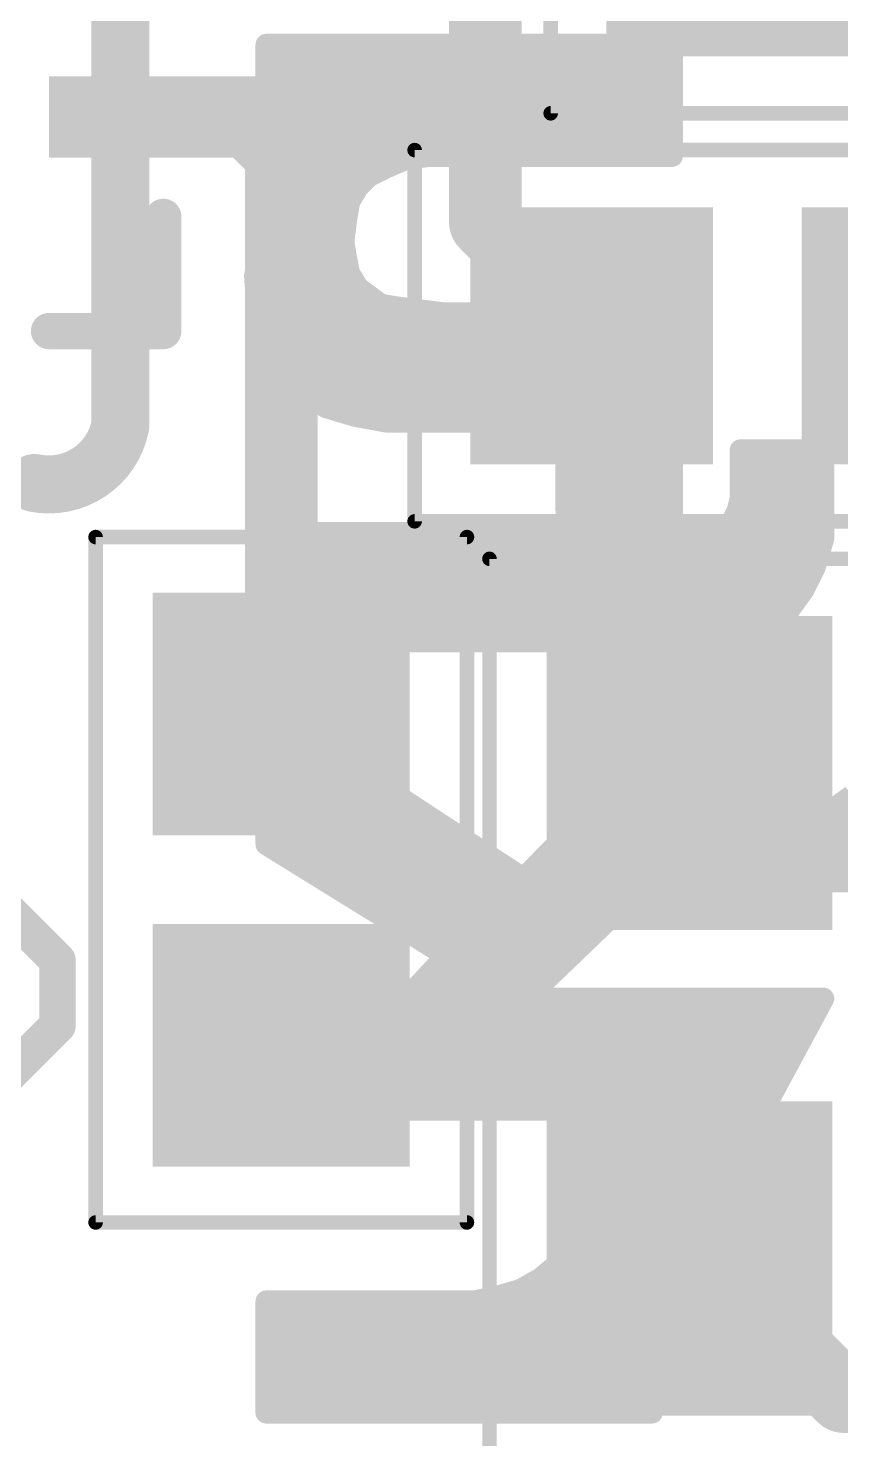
# Model space of a CAD drawing. Extents: x -0.3 to 20.6, y -0.3 to 38.4.
# Drawn here: x 11.417 to 14.262, y 10.901 to 15.84 of the extents above; entities that cross this region are included whole.
import ezdxf

# ---------------------------------------------------------------- set-up
doc = ezdxf.new("R2010")
doc.units = 0
for name, color, linetype in [('1', 12, 'CONTINUOUS'), ('21', 41, 'CONTINUOUS'), ('22', 40, 'CONTINUOUS'), ('39', 12, 'CONTINUOUS')]:
    doc.layers.add(name, color=color, linetype=linetype)

# ---------------------------------------------------------------- blocks, each defined once
blk = doc.blocks.new('RECT')
blk.add_solid([(-0.5, -0.5), (0.5, -0.5), (-0.5, 0.5), (0.5, 0.5)])

msp = doc.modelspace()

# ---------------------------------------------------------------- linework, layer by layer
at = {"layer": '1', "const_width": 0.254}
for points in [[(13.0175, 15.1606), (13.0175, 16.0263)], [(11.89, 15.53), (12.1719, 15.53)], [(12.1719, 15.53), (12.3031, 15.3988)], [(12.3031, 15.3988), (12.3031, 13.4388)], [(13.39, 14.7881), (13.0175, 15.1606)], [(13.39, 14.7637), (13.39, 14.7881)], [(13.39, 14.7637), (13.39, 14.1531)], [(13.39, 14.1531), (13.4938, 14.0494)], [(13.4938, 14.0494), (13.5731, 14.0494)], [(13.5731, 14.0494), (13.7319, 13.8906)], [(13.7319, 13.8906), (13.7319, 13.2325)], [(12.3031, 12.2788), (12.2788, 12.2788)], [(13.7319, 11.5325), (13.7881, 11.5325)], [(13.7881, 11.5325), (13.8113, 11.5094)], [(13.8113, 11.5094), (13.4938, 11.1919)], [(13.8113, 11.5094), (14.2716, 11.049)], [(14.2716, 11.049), (14.732, 11.049)]]:
    msp.add_lwpolyline(points, dxfattribs=at)
at = {"layer": '1', "const_width": 0.127}
for points in [[(11.89, 15.5935, 1), (11.89, 15.4665)], [(12.2168, 15.5749, 1), (12.127, 15.4851)], [(12.1719, 15.4665, 1), (12.1719, 15.5935)], [(12.3666, 15.3988, 1), (12.2396, 15.3988)], [(12.2582, 15.3538, 1), (12.348, 15.4437)], [(13.0624, 15.2055, 1), (12.9726, 15.1157)], [(12.954, 15.1606, 1), (13.081, 15.1606)], [(13.4535, 14.7881, 1), (13.3265, 14.7881)], [(13.4535, 14.7637, 1), (13.3265, 14.7637)], [(13.3451, 14.7432, 1), (13.4349, 14.833)], [(13.3265, 14.7637, 1), (13.4535, 14.7637)], [(13.4349, 14.198, 1), (13.3451, 14.1082)], [(13.3265, 14.1531, 1), (13.4535, 14.1531)], [(13.4938, 14.1129, 1), (13.4938, 13.9859)], [(13.618, 14.0943, 1), (13.5282, 14.0045)], [(13.5731, 13.9859, 1), (13.5731, 14.1129)], [(13.4488, 14.0045, 1), (13.5387, 14.0943)], [(13.7954, 13.8906, 1), (13.6684, 13.8906)], [(13.687, 13.8457, 1), (13.7768, 13.9355)], [(12.2396, 13.4388, 1), (12.3666, 13.4388)], [(13.6684, 13.2325, 1), (13.7954, 13.2325)], [(12.2788, 12.3422, 1), (12.2788, 12.2153)], [(12.3031, 12.2153, 1), (12.3031, 12.3422)], [(13.7319, 11.596, 1), (13.7319, 11.469)], [(13.833, 11.5774, 1), (13.7432, 11.4876)], [(13.7881, 11.469, 1), (13.7881, 11.596)], [(13.8562, 11.5543, 1), (13.7663, 11.4645)], [(13.8562, 11.4645, 1), (13.7663, 11.5543)], [(13.7663, 11.4645, 1), (13.8562, 11.5543)], [(13.4488, 11.2368, 1), (13.5387, 11.147)], [(14.2716, 11.1125, 1), (14.2716, 10.9855)], [(14.2267, 11.0041, 1), (14.3165, 11.0939)]]:
    msp.add_lwpolyline(points, format="xyb", dxfattribs=at)
at = {"layer": '21', "const_width": 0.0635}
for points in [[(11.9218, 15.18, 1), (11.8582, 15.18)], [(11.49, 14.8118, 1), (11.49, 14.7483)], [(11.89, 14.7483, 1), (11.89, 14.8118)], [(11.8582, 14.78, 1), (11.9218, 14.78)]]:
    msp.add_lwpolyline(points, format="xyb", dxfattribs=at)
at = {"layer": '21', "const_width": 0.127}
for points in [[(11.89, 15.18), (11.89, 14.78)], [(11.89, 14.78), (11.49, 14.78)]]:
    msp.add_lwpolyline(points, dxfattribs=at)
at = {"layer": '22'}
for points, const_width in [([(11.7394, 14.4479), (11.7394, 16.0479)], 0.2032), ([(12.2509, 15.7828), (12.2509, 15.4128)], 0.0762), ([(12.4309, 15.7828), (12.2509, 15.7828)], 0.0762), ([(12.2509, 15.7734), (13.6709, 15.7734)], 0.0762), ([(13.6709, 15.7828), (12.4309, 15.7828)], 0.0762), ([(13.6709, 15.3928), (13.6709, 15.7828)], 0.0762), ([(12.2509, 15.6972), (13.6709, 15.6972)], 0.0762), ([(12.2509, 15.621), (13.6709, 15.621)], 0.0762), ([(12.2509, 15.5448), (13.6709, 15.5448)], 0.0762), ([(12.2509, 15.4686), (13.6709, 15.4686)], 0.0762), ([(12.2509, 15.4128), (12.4509, 15.4128)], 0.0762), ([(12.4509, 15.4028), (12.3909, 15.3628)], 0.0762), ([(12.4353, 15.3924), (12.8176, 15.3924)], 0.0762), ([(12.4509, 15.4128), (12.4509, 15.4028)], 0.0762), ([(12.6709, 15.3528), (12.7409, 15.3828)], 0.0762), ([(12.7409, 15.3828), (12.8209, 15.3928)], 0.0762), ([(12.8209, 15.3928), (13.6709, 15.3928)], 0.0762), ([(12.3409, 15.3228), (12.3009, 15.2728)], 0.0762), ([(12.3909, 15.3628), (12.3409, 15.3228)], 0.0762), ([(12.5709, 15.2828), (12.6109, 15.3228)], 0.0762), ([(12.6109, 15.3228), (12.6709, 15.3528)], 0.0762), ([(12.3357, 15.3162), (12.6043, 15.3162)], 0.0762), ([(12.5409, 15.2328), (12.5709, 15.2828)], 0.0762), ([(12.3009, 15.2728), (12.2709, 15.2128)], 0.0762), ([(12.2845, 15.24), (12.5453, 15.24)], 0.0762), ([(12.5309, 15.1728), (12.5409, 15.2328)], 0.0762), ([(12.2709, 15.2128), (12.2509, 15.1628)], 0.0762), ([(12.2509, 15.1628), (12.2309, 15.1028)], 0.0762), ([(12.2513, 15.1638), (12.5298, 15.1638)], 0.0762), ([(12.5209, 15.0928), (12.5309, 15.1728)], 0.0762), ([(12.2309, 15.1028), (12.2209, 15.0328)], 0.0762), ([(12.2288, 15.0876), (12.5218, 15.0876)], 0.0762), ([(12.5309, 15.0328), (12.5209, 15.0928)], 0.0762), ([(12.2209, 15.0328), (12.2109, 14.9728)], 0.0762), ([(12.5409, 14.9828), (12.5309, 15.0328)], 0.0762), ([(12.2174, 15.0114), (12.5352, 15.0114)], 0.0762), ([(12.5709, 14.9328), (12.5409, 14.9828)], 0.0762), ([(12.2109, 14.9728), (12.2209, 14.8328)], 0.0762), ([(12.2136, 14.9352), (12.5695, 14.9352)], 0.0762), ([(12.6109, 14.9028), (12.5709, 14.9328)], 0.0762), ([(12.6509, 14.8728), (12.6109, 14.9028)], 0.0762), ([(12.2191, 14.859), (12.7414, 14.859)], 0.0762), ([(12.2209, 14.8328), (12.2609, 14.7228)], 0.0762), ([(12.7109, 14.8628), (12.6509, 14.8728)], 0.0762), ([(12.7909, 14.8528), (12.7109, 14.8628)], 0.0762), ([(12.8709, 14.8428), (12.7909, 14.8528)], 0.0762), ([(13.6709, 14.8428), (12.8709, 14.8428)], 0.0762), ([(13.6709, 14.4628), (13.6709, 14.8428)], 0.0762), ([(12.2391, 14.7828), (13.6709, 14.7828)], 0.0762), ([(12.2609, 14.7228), (12.3109, 14.6328)], 0.0762), ([(12.2699, 14.7066), (13.6709, 14.7066)], 0.0762), ([(12.3109, 14.6328), (12.3709, 14.5628)], 0.0762), ([(12.313, 14.6304), (13.6709, 14.6304)], 0.0762), ([(12.3709, 14.5628), (12.4609, 14.5128)], 0.0762), ([(12.3864, 14.5542), (13.6709, 14.5542)], 0.0762), ([(12.4609, 14.5128), (12.5609, 14.4828)], 0.0762), ([(12.5609, 14.4828), (12.6709, 14.4628)], 0.0762), ([(12.5874, 14.478), (13.6709, 14.478)], 0.0762), ([(12.6709, 14.4628), (13.6709, 14.4628)], 0.0762), ([(13.6709, 14.3428), (13.4109, 14.3428)], 0.0762), ([(13.4109, 14.3428), (13.4109, 14.0728)], 0.0762), ([(13.6709, 14.0728), (13.6709, 14.3428)], 0.0762), ([(14.1909, 14.3628), (13.9109, 14.3628)], 0.0762), ([(13.9109, 14.3628), (13.9109, 14.1928)], 0.0762), ([(14.2009, 14.3428), (14.1909, 14.3628)], 0.0762), ([(14.2009, 14.0528), (14.2009, 14.3428)], 0.0762), ([(13.4109, 14.3256), (13.6709, 14.3256)], 0.0762), ([(13.9109, 14.3256), (14.2009, 14.3256)], 0.0762), ([(13.4109, 14.2494), (13.6709, 14.2494)], 0.0762), ([(13.9109, 14.2494), (14.2009, 14.2494)], 0.0762), ([(13.9109, 14.1928), (13.9009, 14.1528)], 0.0762), ([(13.4109, 14.1732), (13.6709, 14.1732)], 0.0762), ([(13.9009, 14.1528), (13.8909, 14.1328)], 0.0762), ([(13.906, 14.1732), (14.2009, 14.1732)], 0.0762), ([(13.4109, 14.097), (13.6709, 14.097)], 0.0762), ([(13.8509, 14.0928), (13.8309, 14.0828)], 0.0762), ([(13.8809, 14.1128), (13.8509, 14.0928)], 0.0762), ([(13.8572, 14.097), (14.2009, 14.097)], 0.0762), ([(13.8909, 14.1328), (13.8809, 14.1128)], 0.0762), ([(13.4109, 14.0728), (12.2509, 14.0728)], 0.0762), ([(12.2509, 14.0728), (12.2509, 13.6928)], 0.0762), ([(13.7509, 14.0728), (13.6709, 14.0728)], 0.0762), ([(13.7909, 14.0828), (13.7509, 14.0728)], 0.0762), ([(13.8309, 14.0828), (13.7909, 14.0828)], 0.0762), ([(14.1709, 13.9528), (14.2009, 14.0528)], 0.0762), ([(12.2509, 14.0208), (14.1913, 14.0208)], 0.0762), ([(12.2509, 13.9446), (14.1668, 13.9446)], 0.0762), ([(14.1309, 13.8728), (14.1709, 13.9528)], 0.0762), ([(12.2509, 13.8684), (14.1278, 13.8684)], 0.0762), ([(14.0809, 13.8028), (14.1309, 13.8728)], 0.0762), ([(12.2509, 13.7922), (14.0682, 13.7922)], 0.0762), ([(14.0209, 13.7528), (14.0809, 13.8028)], 0.0762), ([(13.9509, 13.7228), (14.0209, 13.7528)], 0.0762), ([(12.2509, 13.716), (13.9328, 13.716)], 0.0762), ([(12.2509, 13.6928), (13.2609, 13.6928)], 0.0762), ([(13.2609, 13.6928), (13.4109, 13.6928)], 0.0762), ([(13.4109, 13.6928), (13.4109, 13.3028)], 0.0762), ([(13.6709, 13.5728), (13.6709, 13.6928)], 0.0762), ([(13.6709, 13.6928), (13.8709, 13.6928)], 0.0762), ([(13.8709, 13.6928), (13.9509, 13.7228)], 0.0762), ([(13.4109, 13.6398), (13.6709, 13.6398)], 0.0762), ([(13.4109, 13.5636), (13.6587, 13.5636)], 0.0762), ([(13.6309, 13.5428), (13.6709, 13.5728)], 0.0762), ([(13.5709, 13.4728), (13.6009, 13.5028)], 0.0762), ([(13.6009, 13.5028), (13.6309, 13.5428)], 0.0762), ([(13.1509, 12.8628), (12.2509, 13.4528)], 0.0762), ([(12.2509, 13.4528), (12.2509, 12.9828)], 0.0762), ([(13.4109, 13.4874), (13.5855, 13.4874)], 0.0762), ([(13.5409, 13.4428), (13.5709, 13.4728)], 0.0762), ([(12.2509, 13.4112), (12.3144, 13.4112)], 0.0762), ([(13.4109, 13.4112), (13.5093, 13.4112)], 0.0762), ([(13.4709, 13.3728), (13.5009, 13.4028)], 0.0762), ([(13.5009, 13.4028), (13.5409, 13.4428)], 0.0762), ([(13.6709, 13.3928), (13.1509, 12.8628)], 0.0762), ([(13.4409, 13.3428), (13.4709, 13.3728)], 0.0762), ([(13.6709, 12.9328), (13.6709, 13.3928)], 0.0762), ([(12.2509, 13.335), (12.4307, 13.335)], 0.0762), ([(13.4109, 13.3028), (13.4409, 13.3428)], 0.0762), ([(13.4109, 13.335), (13.4351, 13.335)], 0.0762), ([(13.6142, 13.335), (13.6709, 13.335)], 0.0762), ([(12.2509, 13.2588), (12.5469, 13.2588)], 0.0762), ([(13.5395, 13.2588), (13.6709, 13.2588)], 0.0762), ([(12.2509, 13.1826), (12.6631, 13.1826)], 0.0762), ([(13.4647, 13.1826), (13.6709, 13.1826)], 0.0762), ([(14.2309, 13.1028), (14.3009, 13.1528)], 0.0762), ([(12.2509, 13.1064), (12.7794, 13.1064)], 0.0762), ([(13.3899, 13.1064), (13.6709, 13.1064)], 0.0762), ([(14.1709, 13.0428), (14.2309, 13.1028)], 0.0762), ([(14.236, 13.1064), (15.6764, 13.1064)], 0.0762), ([(12.2509, 13.0302), (12.8956, 13.0302)], 0.0762), ([(13.3152, 13.0302), (13.6709, 13.0302)], 0.0762), ([(14.1109, 12.9928), (14.1709, 13.0428)], 0.0762), ([(14.1558, 13.0302), (15.6415, 13.0302)], 0.0762), ([(12.2509, 12.9828), (12.8809, 12.5928)], 0.0762), ([(12.2975, 12.954), (13.0118, 12.954)], 0.0762), ([(13.2404, 12.954), (13.6709, 12.954)], 0.0762), ([(14.0609, 12.9428), (14.1109, 12.9928)], 0.0762), ([(14.0721, 12.954), (15.5917, 12.954)], 0.0762), ([(13.1609, 12.4428), (13.6709, 12.9328)], 0.0762), ([(13.9909, 12.8828), (14.0209, 12.9128)], 0.0762), ([(14.0209, 12.9128), (14.0609, 12.9428)], 0.0762), ([(12.4206, 12.8778), (13.1281, 12.8778)], 0.0762), ([(13.1656, 12.8778), (13.6137, 12.8778)], 0.0762), ([(13.9609, 12.8628), (13.9909, 12.8828)], 0.0762), ([(13.9609, 12.8528), (13.9609, 12.8628)], 0.0762), ([(13.9834, 12.8778), (15.4359, 12.8778)], 0.0762), ([(11.5198, 12.5766), (11.291, 12.8054)], 0.127), ([(15.2409, 12.8528), (13.9609, 12.8528)], 0.0762), ([(12.5437, 12.8016), (13.5344, 12.8016)], 0.0762), ([(12.6668, 12.7254), (13.4551, 12.7254)], 0.0762), ([(12.7899, 12.6492), (13.3757, 12.6492)], 0.0762), ([(11.5198, 12.3478), (11.5198, 12.5766)], 0.127), ([(12.8809, 12.5928), (12.7409, 12.4428)], 0.0762), ([(12.8624, 12.573), (13.2964, 12.573)], 0.0762), ([(12.7913, 12.4968), (13.2171, 12.4968)], 0.0762), ([(12.7409, 12.4428), (12.2509, 12.4428)], 0.0762), ([(12.2509, 12.4428), (12.2509, 12.0528)], 0.0762), ([(12.2509, 12.4206), (14.189, 12.4206)], 0.0762), ([(14.2009, 12.4428), (13.1609, 12.4428)], 0.0762), ([(13.9909, 12.0528), (14.2009, 12.4428)], 0.0762), ([(11.291, 12.119), (11.5198, 12.3478)], 0.127), ([(12.2509, 12.3444), (14.1479, 12.3444)], 0.0762), ([(12.2509, 12.2682), (14.1069, 12.2682)], 0.0762), ([(12.2509, 12.192), (14.0659, 12.192)], 0.0762), ([(12.2509, 12.1158), (14.0249, 12.1158)], 0.0762), ([(12.2509, 12.0528), (13.9909, 12.0528)], 0.0762), ([(13.6909, 11.9028), (13.3309, 11.9028)], 0.0762), ([(13.3309, 11.9028), (13.3309, 11.8928)], 0.0762), ([(13.3309, 11.8928), (13.3409, 11.8728)], 0.0762), ([(13.3337, 11.8872), (13.6966, 11.8872)], 0.0762), ([(13.3409, 11.8728), (13.3409, 11.7628)], 0.0762), ([(13.6909, 11.8928), (13.6909, 11.9028)], 0.0762), ([(13.7009, 11.8828), (13.6909, 11.8928)], 0.0762), ([(13.7009, 11.7428), (13.7009, 11.8828)], 0.0762), ([(13.3409, 11.811), (13.7009, 11.811)], 0.0762), ([(13.3409, 11.7628), (13.3309, 11.6628)], 0.0762), ([(13.3381, 11.7348), (13.6986, 11.7348)], 0.0762), ([(13.6809, 11.6728), (13.7009, 11.7428)], 0.0762), ([(13.6609, 11.6128), (13.6809, 11.6728)], 0.0762), ([(13.3309, 11.6628), (13.3109, 11.5828)], 0.0762), ([(13.3299, 11.6586), (13.6762, 11.6586)], 0.0762), ([(13.3109, 11.5828), (13.2709, 11.5128)], 0.0762), ([(13.3107, 11.5824), (13.6436, 11.5824)], 0.0762), ([(13.6209, 11.5428), (13.6609, 11.6128)], 0.0762), ([(13.5809, 11.4928), (13.6209, 11.5428)], 0.0762), ([(13.2709, 11.5128), (13.2109, 11.4628)], 0.0762), ([(13.263, 11.5062), (13.5916, 11.5062)], 0.0762), ([(13.5209, 11.4428), (13.5809, 11.4928)], 0.0762), ([(13.1409, 11.4228), (13.0709, 11.4028)], 0.0762), ([(13.2109, 11.4628), (13.1409, 11.4228)], 0.0762), ([(13.1535, 11.43), (13.5049, 11.43)], 0.0762), ([(13.4709, 11.4028), (13.5209, 11.4428)], 0.0762), ([(12.9809, 11.3828), (12.2509, 11.3828)], 0.0762), ([(12.2509, 11.3828), (12.2509, 10.9928)], 0.0762), ([(13.0709, 11.4028), (12.9809, 11.3828)], 0.0762), ([(13.4009, 11.3628), (13.4709, 11.4028)], 0.0762), ([(12.2509, 11.3538), (13.6687, 11.3538)], 0.0762), ([(13.6709, 11.3628), (13.4009, 11.3628)], 0.0762), ([(13.6509, 11.2728), (13.6609, 11.3228)], 0.0762), ([(13.6609, 11.3228), (13.6709, 11.3628)], 0.0762), ([(12.2509, 11.2776), (13.6519, 11.2776)], 0.0762), ([(13.6409, 11.2228), (13.6509, 11.2728)], 0.0762), ([(12.2509, 11.2014), (13.6356, 11.2014)], 0.0762), ([(13.6209, 11.1328), (13.6309, 11.1828)], 0.0762), ([(13.6309, 11.1828), (13.6409, 11.2228)], 0.0762), ([(12.2509, 11.1252), (13.6209, 11.1252)], 0.0762), ([(13.6209, 11.0828), (13.6209, 11.1328)], 0.0762), ([(13.6109, 11.0428), (13.6209, 11.0828)], 0.0762), ([(12.2509, 11.049), (13.6125, 11.049)], 0.0762), ([(13.6009, 10.9928), (13.6109, 11.0428)], 0.0762), ([(12.2509, 10.9928), (13.4309, 10.9928)], 0.0762), ([(13.4309, 10.9928), (13.6009, 10.9928)], 0.0762)]:
    msp.add_lwpolyline(points, dxfattribs=dict(at, const_width=const_width))
for points, const_width in [([(12.27, 15.7828, 1), (12.2319, 15.7828)], 0.0381), ([(12.2509, 15.8019, 1), (12.2509, 15.7638)], 0.0381), ([(12.2509, 15.7925, 1), (12.2509, 15.7544)], 0.0381), ([(12.4309, 15.8019, 1), (12.4309, 15.7638)], 0.0381), ([(12.4309, 15.7638, 1), (12.4309, 15.8019)], 0.0381), ([(13.69, 15.7828, 1), (13.6519, 15.7828)], 0.0381), ([(13.6709, 15.7638, 1), (13.6709, 15.8019)], 0.0381), ([(13.6709, 15.7544, 1), (13.6709, 15.7925)], 0.0381), ([(12.2509, 15.7163, 1), (12.2509, 15.6782)], 0.0381), ([(13.6709, 15.6782, 1), (13.6709, 15.7163)], 0.0381), ([(12.2509, 15.6401, 1), (12.2509, 15.602)], 0.0381), ([(13.6709, 15.602, 1), (13.6709, 15.6401)], 0.0381), ([(12.2509, 15.5639, 1), (12.2509, 15.5258)], 0.0381), ([(13.6709, 15.5258, 1), (13.6709, 15.5639)], 0.0381), ([(12.2509, 15.4877, 1), (12.2509, 15.4496)], 0.0381), ([(13.6709, 15.4496, 1), (13.6709, 15.4877)], 0.0381), ([(12.2509, 15.4319, 1), (12.2509, 15.3938)], 0.0381), ([(12.2319, 15.4128, 1), (12.27, 15.4128)], 0.0381), ([(12.4353, 15.4115, 1), (12.4353, 15.3734)], 0.0381), ([(12.47, 15.4128, 1), (12.4319, 15.4128)], 0.0381), ([(12.4319, 15.4028, 1), (12.47, 15.4028)], 0.0381), ([(12.4615, 15.387, 1), (12.4404, 15.4187)], 0.0381), ([(12.4509, 15.3938, 1), (12.4509, 15.4319)], 0.0381), ([(12.7386, 15.4017, 1), (12.7433, 15.3639)], 0.0381), ([(12.7484, 15.3653, 1), (12.7334, 15.4003)], 0.0381), ([(12.8209, 15.4119, 1), (12.8209, 15.3738)], 0.0381), ([(12.8176, 15.3734, 1), (12.8176, 15.4115)], 0.0381), ([(12.8233, 15.3739, 1), (12.8186, 15.4117)], 0.0381), ([(13.6519, 15.3928, 1), (13.69, 15.3928)], 0.0381), ([(13.6709, 15.3738, 1), (13.6709, 15.4119)], 0.0381), ([(12.3558, 15.3109, 1), (12.3261, 15.3347)], 0.0381), ([(12.3804, 15.3787, 1), (12.4015, 15.347)], 0.0381), ([(12.4028, 15.3479, 1), (12.379, 15.3777)], 0.0381), ([(12.6244, 15.3093, 1), (12.5975, 15.3363)], 0.0381), ([(12.6634, 15.3703, 1), (12.6784, 15.3353)], 0.0381), ([(12.6795, 15.3358, 1), (12.6624, 15.3699)], 0.0381), ([(12.3357, 15.3353, 1), (12.3357, 15.2972)], 0.0381), ([(12.329, 15.3377, 1), (12.3528, 15.3079)], 0.0381), ([(12.5575, 15.2963, 1), (12.5844, 15.2693)], 0.0381), ([(12.5873, 15.273, 1), (12.5546, 15.2926)], 0.0381), ([(12.6024, 15.3399, 1), (12.6195, 15.3058)], 0.0381), ([(12.6043, 15.2972, 1), (12.6043, 15.3353)], 0.0381), ([(12.2845, 15.2591, 1), (12.2845, 15.221)], 0.0381), ([(12.2861, 15.2847, 1), (12.3158, 15.2609)], 0.0381), ([(12.318, 15.2643, 1), (12.2839, 15.2813)], 0.0381), ([(12.5597, 15.2297, 1), (12.5221, 15.2359)], 0.0381), ([(12.5453, 15.221, 1), (12.5453, 15.2591)], 0.0381), ([(12.2539, 15.2213, 1), (12.288, 15.2043)], 0.0381), ([(12.2886, 15.2057, 1), (12.2533, 15.2199)], 0.0381), ([(12.5246, 15.2426, 1), (12.5573, 15.223)], 0.0381), ([(12.2333, 15.1699, 1), (12.2686, 15.1557)], 0.0381), ([(12.2513, 15.1829, 1), (12.2513, 15.1448)], 0.0381), ([(12.269, 15.1568, 1), (12.2329, 15.1688)], 0.0381), ([(12.5121, 15.1759, 1), (12.5497, 15.1697)], 0.0381), ([(12.5498, 15.1704, 1), (12.512, 15.1752)], 0.0381), ([(12.5298, 15.1448, 1), (12.5298, 15.1829)], 0.0381), ([(12.2288, 15.1067, 1), (12.2288, 15.0686)], 0.0381), ([(12.2129, 15.1088, 1), (12.249, 15.0968)], 0.0381), ([(12.2498, 15.1001, 1), (12.2121, 15.1055)], 0.0381), ([(12.5397, 15.0959, 1), (12.5021, 15.0897)], 0.0381), ([(12.502, 15.0952, 1), (12.5398, 15.0904)], 0.0381), ([(12.5218, 15.0686, 1), (12.5218, 15.1067)], 0.0381), ([(12.2397, 15.0297, 1), (12.2021, 15.0359)], 0.0381), ([(12.5496, 15.0365, 1), (12.5123, 15.0291)], 0.0381), ([(12.2174, 15.0305, 1), (12.2174, 14.9924)], 0.0381), ([(12.2021, 15.0355, 1), (12.2398, 15.0301)], 0.0381), ([(12.5121, 15.0297, 1), (12.5497, 15.0359)], 0.0381), ([(12.5573, 14.9926, 1), (12.5246, 14.973)], 0.0381), ([(12.5352, 14.9924, 1), (12.5352, 15.0305)], 0.0381), ([(12.2299, 14.9742, 1), (12.1919, 14.9715)], 0.0381), ([(12.1921, 14.9759, 1), (12.2297, 14.9697)], 0.0381), ([(12.2136, 14.9543, 1), (12.2136, 14.9162)], 0.0381), ([(12.5223, 14.9791, 1), (12.5596, 14.9865)], 0.0381), ([(12.5824, 14.9481, 1), (12.5595, 14.9176)], 0.0381), ([(12.5695, 14.9162, 1), (12.5695, 14.9543)], 0.0381), ([(12.5546, 14.923, 1), (12.5873, 14.9426)], 0.0381), ([(12.6224, 14.9181, 1), (12.5995, 14.8876)], 0.0381), ([(12.5995, 14.8876, 1), (12.6224, 14.9181)], 0.0381), ([(12.2191, 14.878, 1), (12.2191, 14.8399)], 0.0381), ([(12.2388, 14.8393, 1), (12.203, 14.8263)], 0.0381), ([(12.6541, 14.8916, 1), (12.6478, 14.854)], 0.0381), ([(12.6395, 14.8576, 1), (12.6624, 14.8881)], 0.0381), ([(12.7133, 14.8817, 1), (12.7086, 14.8439)], 0.0381), ([(12.7078, 14.844, 1), (12.7141, 14.8816)], 0.0381), ([(12.7414, 14.8399, 1), (12.7414, 14.878)], 0.0381), ([(12.7933, 14.8717, 1), (12.7886, 14.8339)], 0.0381), ([(12.7886, 14.8339, 1), (12.7933, 14.8717)], 0.0381), ([(12.8709, 14.8619, 1), (12.8709, 14.8238)], 0.0381), ([(12.8686, 14.8239, 1), (12.8733, 14.8617)], 0.0381), ([(13.69, 14.8428, 1), (13.6519, 14.8428)], 0.0381), ([(13.6709, 14.8238, 1), (13.6709, 14.8619)], 0.0381), ([(12.2019, 14.8315, 1), (12.2399, 14.8342)], 0.0381), ([(12.2391, 14.8018, 1), (12.2391, 14.7637)], 0.0381), ([(13.6709, 14.7637, 1), (13.6709, 14.8018)], 0.0381), ([(12.2776, 14.7321, 1), (12.2443, 14.7136)], 0.0381), ([(12.243, 14.7163, 1), (12.2788, 14.7293)], 0.0381), ([(12.2699, 14.7256, 1), (12.2699, 14.6875)], 0.0381), ([(13.6709, 14.6875, 1), (13.6709, 14.7256)], 0.0381), ([(12.3254, 14.6452, 1), (12.2965, 14.6204)], 0.0381), ([(12.313, 14.6494, 1), (12.313, 14.6113)], 0.0381), ([(12.2943, 14.6236, 1), (12.3276, 14.6421)], 0.0381), ([(13.6709, 14.6113, 1), (13.6709, 14.6494)], 0.0381), ([(12.3802, 14.5795, 1), (12.3617, 14.5462)], 0.0381), ([(12.3565, 14.5504, 1), (12.3854, 14.5752)], 0.0381), ([(12.3864, 14.5733, 1), (12.3864, 14.5352)], 0.0381), ([(13.6709, 14.5352, 1), (13.6709, 14.5733)], 0.0381), ([(11.4394, 14.2479, 0.4142), (11.7394, 14.4479)], 0.2032), ([(11.7893, 14.438, 1), (11.6896, 14.4579)], 0.1016), ([(12.4664, 14.5311, 1), (12.4555, 14.4946)], 0.0381), ([(12.4517, 14.4962, 1), (12.4702, 14.5295)], 0.0381), ([(11.6886, 14.4479, 1), (11.7902, 14.4479)], 0.1016), ([(12.5643, 14.5016, 1), (12.5575, 14.4641)], 0.0381), ([(12.5555, 14.4646, 1), (12.5664, 14.5011)], 0.0381), ([(12.5874, 14.4971, 1), (12.5874, 14.459)], 0.0381), ([(12.6709, 14.4819, 1), (12.6709, 14.4438)], 0.0381), ([(12.6675, 14.4441, 1), (12.6743, 14.4816)], 0.0381), ([(13.6519, 14.4628, 1), (13.69, 14.4628)], 0.0381), ([(13.6709, 14.459, 1), (13.6709, 14.4971)], 0.0381), ([(13.6709, 14.4438, 1), (13.6709, 14.4819)], 0.0381), ([(13.4109, 14.3619, 1), (13.4109, 14.3238)], 0.0381), ([(13.43, 14.3428, 1), (13.3919, 14.3428)], 0.0381), ([(13.69, 14.3428, 1), (13.6519, 14.3428)], 0.0381), ([(13.6709, 14.3238, 1), (13.6709, 14.3619)], 0.0381), ([(13.9109, 14.3819, 1), (13.9109, 14.3438)], 0.0381), ([(13.93, 14.3628, 1), (13.8919, 14.3628)], 0.0381), ([(14.208, 14.3713, 1), (14.1739, 14.3543)], 0.0381), ([(14.22, 14.3428, 1), (14.1819, 14.3428)], 0.0381), ([(14.1909, 14.3438, 1), (14.1909, 14.3819)], 0.0381), ([(11.4494, 14.2978, 1), (11.4295, 14.1981)], 0.1016), ([(13.4109, 14.3447, 1), (13.4109, 14.3066)], 0.0381), ([(13.6709, 14.3066, 1), (13.6709, 14.3447)], 0.0381), ([(13.9109, 14.3447, 1), (13.9109, 14.3066)], 0.0381), ([(14.1839, 14.3343, 1), (14.218, 14.3513)], 0.0381), ([(14.2009, 14.3066, 1), (14.2009, 14.3447)], 0.0381), ([(13.4109, 14.2685, 1), (13.4109, 14.2304)], 0.0381), ([(13.6709, 14.2304, 1), (13.6709, 14.2685)], 0.0381), ([(13.9109, 14.2685, 1), (13.9109, 14.2304)], 0.0381), ([(14.2009, 14.2304, 1), (14.2009, 14.2685)], 0.0381), ([(13.9294, 14.1882, 1), (13.8925, 14.1974)], 0.0381), ([(13.4109, 14.1923, 1), (13.4109, 14.1542)], 0.0381), ([(13.6709, 14.1542, 1), (13.6709, 14.1923)], 0.0381), ([(13.8825, 14.1574, 1), (13.9194, 14.1482)], 0.0381), ([(13.918, 14.1443, 1), (13.8839, 14.1613)], 0.0381), ([(13.906, 14.1923, 1), (13.906, 14.1542)], 0.0381), ([(13.8919, 14.1928, 1), (13.93, 14.1928)], 0.0381), ([(14.2009, 14.1542, 1), (14.2009, 14.1923)], 0.0381), ([(13.4109, 14.1161, 1), (13.4109, 14.078)], 0.0381), ([(13.6709, 14.078, 1), (13.6709, 14.1161)], 0.0381), ([(13.8404, 14.1087, 1), (13.8615, 14.077)], 0.0381), ([(13.8572, 14.1161, 1), (13.8572, 14.078)], 0.0381), ([(13.8595, 14.0758, 1), (13.8424, 14.1099)], 0.0381), ([(13.8639, 14.1213, 1), (13.898, 14.1043)], 0.0381), ([(13.8915, 14.097, 1), (13.8704, 14.1287)], 0.0381), ([(13.8739, 14.1413, 1), (13.908, 14.1243)], 0.0381), ([(13.908, 14.1243, 1), (13.8739, 14.1413)], 0.0381), ([(14.2009, 14.078, 1), (14.2009, 14.1161)], 0.0381), ([(12.2509, 14.0919, 1), (12.2509, 14.0538)], 0.0381), ([(12.27, 14.0728, 1), (12.2319, 14.0728)], 0.0381), ([(13.3919, 14.0728, 1), (13.43, 14.0728)], 0.0381), ([(13.4109, 14.0538, 1), (13.4109, 14.0919)], 0.0381), ([(13.6709, 14.0919, 1), (13.6709, 14.0538)], 0.0381), ([(13.6519, 14.0728, 1), (13.69, 14.0728)], 0.0381), ([(13.7463, 14.0913, 1), (13.7556, 14.0543)], 0.0381), ([(13.7509, 14.0538, 1), (13.7509, 14.0919)], 0.0381), ([(13.7909, 14.1019, 1), (13.7909, 14.0638)], 0.0381), ([(13.7956, 14.0643, 1), (13.7863, 14.1013)], 0.0381), ([(13.8224, 14.0999, 1), (13.8395, 14.0658)], 0.0381), ([(13.8309, 14.0638, 1), (13.8309, 14.1019)], 0.0381), ([(14.2192, 14.0473, 1), (14.1827, 14.0583)], 0.0381), ([(12.2509, 14.0399, 1), (12.2509, 14.0018)], 0.0381), ([(14.1819, 14.0528, 1), (14.22, 14.0528)], 0.0381), ([(14.1913, 14.0018, 1), (14.1913, 14.0399)], 0.0381), ([(12.2509, 13.9637, 1), (12.2509, 13.9256)], 0.0381), ([(14.188, 13.9443, 1), (14.1539, 13.9613)], 0.0381), ([(14.1668, 13.9256, 1), (14.1668, 13.9637)], 0.0381), ([(14.1527, 13.9583, 1), (14.1892, 13.9473)], 0.0381), ([(12.2509, 13.8875, 1), (12.2509, 13.8494)], 0.0381), ([(14.1139, 13.8813, 1), (14.148, 13.8643)], 0.0381), ([(14.1464, 13.8617, 1), (14.1154, 13.8839)], 0.0381), ([(14.1278, 13.8494, 1), (14.1278, 13.8875)], 0.0381), ([(12.2509, 13.8113, 1), (12.2509, 13.7732)], 0.0381), ([(14.0654, 13.8139, 1), (14.0964, 13.7917)], 0.0381), ([(14.0682, 13.7732, 1), (14.0682, 13.8113)], 0.0381), ([(14.0931, 13.7882, 1), (14.0687, 13.8174)], 0.0381), ([(14.0087, 13.7674, 1), (14.0331, 13.7382)], 0.0381), ([(14.0284, 13.7353, 1), (14.0134, 13.7703)], 0.0381), ([(12.2509, 13.7351, 1), (12.2509, 13.697)], 0.0381), ([(12.2509, 13.7119, 1), (12.2509, 13.6738)], 0.0381), ([(13.2609, 13.7119, 1), (13.2609, 13.6738)], 0.0381), ([(13.2609, 13.6738, 1), (13.2609, 13.7119)], 0.0381), ([(13.43, 13.6928, 1), (13.3919, 13.6928)], 0.0381), ([(13.4109, 13.6738, 1), (13.4109, 13.7119)], 0.0381), ([(13.69, 13.6928, 1), (13.6519, 13.6928)], 0.0381), ([(13.6709, 13.7119, 1), (13.6709, 13.6738)], 0.0381), ([(13.8709, 13.6738, 1), (13.8709, 13.7119)], 0.0381), ([(13.9434, 13.7403, 1), (13.9584, 13.7053)], 0.0381), ([(13.9328, 13.697, 1), (13.9328, 13.7351)], 0.0381), ([(13.9576, 13.705, 1), (13.9442, 13.7406)], 0.0381), ([(12.2319, 13.6928, 1), (12.27, 13.6928)], 0.0381), ([(13.8642, 13.7106, 1), (13.8776, 13.675)], 0.0381), ([(13.4109, 13.6589, 1), (13.4109, 13.6208)], 0.0381), ([(13.6709, 13.6208, 1), (13.6709, 13.6589)], 0.0381), ([(13.4109, 13.5827, 1), (13.4109, 13.5446)], 0.0381), ([(13.6519, 13.5728, 1), (13.69, 13.5728)], 0.0381), ([(13.6587, 13.5446, 1), (13.6587, 13.5827)], 0.0381), ([(13.6824, 13.5576, 1), (13.6595, 13.5881)], 0.0381), ([(13.5857, 13.5142, 1), (13.6162, 13.4914)], 0.0381), ([(13.6144, 13.4893, 1), (13.5875, 13.5163)], 0.0381), ([(13.6195, 13.5581, 1), (13.6424, 13.5276)], 0.0381), ([(13.6462, 13.5314, 1), (13.6157, 13.5542)], 0.0381), ([(12.27, 13.4528, 1), (12.2319, 13.4528)], 0.0381), ([(12.2614, 13.4687, 1), (12.2405, 13.4369)], 0.0381), ([(13.4109, 13.5065, 1), (13.4109, 13.4684)], 0.0381), ([(13.5575, 13.4863, 1), (13.5844, 13.4593)], 0.0381), ([(13.5844, 13.4593, 1), (13.5575, 13.4863)], 0.0381), ([(13.5855, 13.4684, 1), (13.5855, 13.5065)], 0.0381), ([(12.2509, 13.4303, 1), (12.2509, 13.3922)], 0.0381), ([(12.3144, 13.3922, 1), (12.3144, 13.4303)], 0.0381), ([(13.4109, 13.4303, 1), (13.4109, 13.3922)], 0.0381), ([(13.4875, 13.4163, 1), (13.5144, 13.3893)], 0.0381), ([(13.5144, 13.3893, 1), (13.4875, 13.4163)], 0.0381), ([(13.5093, 13.3922, 1), (13.5093, 13.4303)], 0.0381), ([(13.5275, 13.4563, 1), (13.5544, 13.4293)], 0.0381), ([(13.5544, 13.4293, 1), (13.5275, 13.4563)], 0.0381), ([(13.4575, 13.3863, 1), (13.4844, 13.3593)], 0.0381), ([(13.4844, 13.3593, 1), (13.4575, 13.3863)], 0.0381), ([(13.69, 13.3928, 1), (13.6519, 13.3928)], 0.0381), ([(13.6845, 13.3795, 1), (13.6573, 13.4062)], 0.0381), ([(12.2509, 13.3541, 1), (12.2509, 13.316)], 0.0381), ([(12.4307, 13.316, 1), (12.4307, 13.3541)], 0.0381), ([(13.4109, 13.3541, 1), (13.4109, 13.316)], 0.0381), ([(13.4275, 13.3563, 1), (13.4544, 13.3293)], 0.0381), ([(13.4562, 13.3314, 1), (13.4257, 13.3542)], 0.0381), ([(13.4351, 13.316, 1), (13.4351, 13.3541)], 0.0381), ([(13.6142, 13.3541, 1), (13.6142, 13.316)], 0.0381), ([(13.6709, 13.316, 1), (13.6709, 13.3541)], 0.0381), ([(12.2509, 13.2779, 1), (12.2509, 13.2398)], 0.0381), ([(12.5469, 13.2398, 1), (12.5469, 13.2779)], 0.0381), ([(13.3919, 13.3028, 1), (13.43, 13.3028)], 0.0381), ([(13.3957, 13.3142, 1), (13.4262, 13.2914)], 0.0381), ([(13.5395, 13.2779, 1), (13.5395, 13.2398)], 0.0381), ([(13.6709, 13.2398, 1), (13.6709, 13.2779)], 0.0381), ([(12.2509, 13.2017, 1), (12.2509, 13.1636)], 0.0381), ([(12.6631, 13.1636, 1), (12.6631, 13.2017)], 0.0381), ([(13.4647, 13.2017, 1), (13.4647, 13.1636)], 0.0381), ([(13.6709, 13.1636, 1), (13.6709, 13.2017)], 0.0381), ([(12.2509, 13.1255, 1), (12.2509, 13.0874)], 0.0381), ([(12.7794, 13.0874, 1), (12.7794, 13.1255)], 0.0381), ([(13.3899, 13.1255, 1), (13.3899, 13.0874)], 0.0381), ([(13.6709, 13.0874, 1), (13.6709, 13.1255)], 0.0381), ([(14.236, 13.1255, 1), (14.236, 13.0874)], 0.0381), ([(14.2444, 13.0893, 1), (14.2175, 13.1163)], 0.0381), ([(14.2199, 13.1183, 1), (14.242, 13.0873)], 0.0381), ([(12.2509, 13.0493, 1), (12.2509, 13.0112)], 0.0381), ([(12.8956, 13.0112, 1), (12.8956, 13.0493)], 0.0381), ([(13.3152, 13.0493, 1), (13.3152, 13.0112)], 0.0381), ([(13.6709, 13.0112, 1), (13.6709, 13.0493)], 0.0381), ([(14.1558, 13.0493, 1), (14.1558, 13.0112)], 0.0381), ([(14.1575, 13.0563, 1), (14.1844, 13.0293)], 0.0381), ([(14.1831, 13.0282, 1), (14.1587, 13.0574)], 0.0381), ([(12.261, 12.999, 1), (12.2409, 12.9666)], 0.0381), ([(12.2319, 12.9828, 1), (12.27, 12.9828)], 0.0381), ([(12.2975, 12.9731, 1), (12.2975, 12.935)], 0.0381), ([(13.0118, 12.935, 1), (13.0118, 12.9731)], 0.0381), ([(13.2404, 12.9731, 1), (13.2404, 12.935)], 0.0381), ([(13.6709, 12.935, 1), (13.6709, 12.9731)], 0.0381), ([(14.0721, 12.9731, 1), (14.0721, 12.935)], 0.0381), ([(14.0987, 13.0074, 1), (14.1231, 12.9782)], 0.0381), ([(14.1244, 12.9793, 1), (14.0975, 13.0063)], 0.0381), ([(13.6519, 12.9328, 1), (13.69, 12.9328)], 0.0381), ([(13.6841, 12.9191, 1), (13.6577, 12.9465)], 0.0381), ([(14.0095, 12.9281, 1), (14.0324, 12.8976)], 0.0381), ([(14.0344, 12.8993, 1), (14.0075, 12.9263)], 0.0381), ([(14.0475, 12.9563, 1), (14.0744, 12.9293)], 0.0381), ([(14.0724, 12.9276, 1), (14.0495, 12.9581)], 0.0381), ([(12.4206, 12.8969, 1), (12.4206, 12.8588)], 0.0381), ([(13.1281, 12.8588, 1), (13.1281, 12.8969)], 0.0381), ([(13.1373, 12.8762, 1), (13.1645, 12.8495)], 0.0381), ([(13.1405, 12.8469, 1), (13.1614, 12.8787)], 0.0381), ([(13.1656, 12.8969, 1), (13.1656, 12.8588)], 0.0381), ([(13.6137, 12.8588, 1), (13.6137, 12.8969)], 0.0381), ([(13.98, 12.8628, 1), (13.9419, 12.8628)], 0.0381), ([(13.9504, 12.8787, 1), (13.9715, 12.847)], 0.0381), ([(13.9834, 12.8969, 1), (13.9834, 12.8588)], 0.0381), ([(13.9775, 12.8963, 1), (14.0044, 12.8693)], 0.0381), ([(14.0015, 12.867, 1), (13.9804, 12.8987)], 0.0381), ([(13.9609, 12.8719, 1), (13.9609, 12.8338)], 0.0381), ([(13.9419, 12.8528, 1), (13.98, 12.8528)], 0.0381), ([(12.5437, 12.8207, 1), (12.5437, 12.7826)], 0.0381), ([(13.5344, 12.7826, 1), (13.5344, 12.8207)], 0.0381), ([(12.6668, 12.7445, 1), (12.6668, 12.7064)], 0.0381), ([(13.4551, 12.7064, 1), (13.4551, 12.7445)], 0.0381), ([(12.7899, 12.6683, 1), (12.7899, 12.6302)], 0.0381), ([(13.3757, 12.6302, 1), (13.3757, 12.6683)], 0.0381), ([(11.5516, 12.5766, 1), (11.4881, 12.5766)], 0.0635), ([(11.4974, 12.5541, 1), (11.5423, 12.599)], 0.0635), ([(12.8624, 12.5921, 1), (12.8624, 12.554)], 0.0381), ([(12.8949, 12.5798, 1), (12.867, 12.6058)], 0.0381), ([(12.8709, 12.5766, 1), (12.891, 12.609)], 0.0381), ([(13.2964, 12.554, 1), (13.2964, 12.5921)], 0.0381), ([(12.7913, 12.5159, 1), (12.7913, 12.4778)], 0.0381), ([(13.2171, 12.4778, 1), (13.2171, 12.5159)], 0.0381), ([(12.2509, 12.4619, 1), (12.2509, 12.4238)], 0.0381), ([(12.27, 12.4428, 1), (12.2319, 12.4428)], 0.0381), ([(12.2509, 12.4397, 1), (12.2509, 12.4016)], 0.0381), ([(12.727, 12.4558, 1), (12.7549, 12.4298)], 0.0381), ([(12.7409, 12.4238, 1), (12.7409, 12.4619)], 0.0381), ([(13.1609, 12.4619, 1), (13.1609, 12.4238)], 0.0381), ([(13.1477, 12.4565, 1), (13.1741, 12.4291)], 0.0381), ([(14.2177, 12.4338, 1), (14.1842, 12.4518)], 0.0381), ([(14.189, 12.4016, 1), (14.189, 12.4397)], 0.0381), ([(14.2009, 12.4238, 1), (14.2009, 12.4619)], 0.0381), ([(11.5423, 12.3253, 1), (11.4974, 12.3702)], 0.0635), ([(11.4881, 12.3478, 1), (11.5516, 12.3478)], 0.0635), ([(12.2509, 12.3635, 1), (12.2509, 12.3254)], 0.0381), ([(14.1479, 12.3254, 1), (14.1479, 12.3635)], 0.0381), ([(12.2509, 12.2873, 1), (12.2509, 12.2492)], 0.0381), ([(14.1069, 12.2492, 1), (14.1069, 12.2873)], 0.0381), ([(12.2509, 12.2111, 1), (12.2509, 12.173)], 0.0381), ([(14.0659, 12.173, 1), (14.0659, 12.2111)], 0.0381), ([(12.2509, 12.1349, 1), (12.2509, 12.0968)], 0.0381), ([(14.0249, 12.0968, 1), (14.0249, 12.1349)], 0.0381), ([(12.2509, 12.0719, 1), (12.2509, 12.0338)], 0.0381), ([(12.2319, 12.0528, 1), (12.27, 12.0528)], 0.0381), ([(13.9742, 12.0618, 1), (14.0077, 12.0438)], 0.0381), ([(13.9909, 12.0338, 1), (13.9909, 12.0719)], 0.0381), ([(13.3309, 11.9219, 1), (13.3309, 11.8838)], 0.0381), ([(13.35, 11.9028, 1), (13.3119, 11.9028)], 0.0381), ([(13.348, 11.9013, 1), (13.3139, 11.8843)], 0.0381), ([(13.3119, 11.8928, 1), (13.35, 11.8928)], 0.0381), ([(13.3337, 11.9063, 1), (13.3337, 11.8681)], 0.0381), ([(13.36, 11.8728, 1), (13.3219, 11.8728)], 0.0381), ([(13.7044, 11.9063, 1), (13.6775, 11.8793)], 0.0381), ([(13.71, 11.9028, 1), (13.6719, 11.9028)], 0.0381), ([(13.6719, 11.8928, 1), (13.71, 11.8928)], 0.0381), ([(13.72, 11.8828, 1), (13.6819, 11.8828)], 0.0381), ([(13.6875, 11.8693, 1), (13.7144, 11.8963)], 0.0381), ([(13.6909, 11.8838, 1), (13.6909, 11.9219)], 0.0381), ([(13.6966, 11.8681, 1), (13.6966, 11.9063)], 0.0381), ([(13.3239, 11.8643, 1), (13.358, 11.8813)], 0.0381), ([(13.3409, 11.83, 1), (13.3409, 11.7919)], 0.0381), ([(13.7009, 11.7919, 1), (13.7009, 11.83)], 0.0381), ([(13.3381, 11.7538, 1), (13.3381, 11.7157)], 0.0381), ([(13.3219, 11.7628, 1), (13.36, 11.7628)], 0.0381), ([(13.3599, 11.7609, 1), (13.322, 11.7647)], 0.0381), ([(13.6819, 11.7428, 1), (13.72, 11.7428)], 0.0381), ([(13.7193, 11.7376, 1), (13.6826, 11.748)], 0.0381), ([(13.6986, 11.7157, 1), (13.6986, 11.7538)], 0.0381), ([(13.699, 11.6668, 1), (13.6629, 11.6788)], 0.0381), ([(13.3299, 11.6776, 1), (13.3299, 11.6395)], 0.0381), ([(13.312, 11.6647, 1), (13.3499, 11.6609)], 0.0381), ([(13.3494, 11.6582, 1), (13.3125, 11.6674)], 0.0381), ([(13.6626, 11.678, 1), (13.6993, 11.6676)], 0.0381), ([(13.6762, 11.6395, 1), (13.6762, 11.6776)], 0.0381), ([(13.3107, 11.6014, 1), (13.3107, 11.5633)], 0.0381), ([(13.3275, 11.5734, 1), (13.2944, 11.5923)], 0.0381), ([(13.6429, 11.6188, 1), (13.679, 11.6068)], 0.0381), ([(13.6436, 11.5633, 1), (13.6436, 11.6014)], 0.0381), ([(13.6775, 11.6034, 1), (13.6444, 11.6223)], 0.0381), ([(13.2925, 11.5874, 1), (13.3294, 11.5782)], 0.0381), ([(13.6044, 11.5523, 1), (13.6375, 11.5334)], 0.0381), ([(13.6358, 11.5309, 1), (13.6061, 11.5547)], 0.0381), ([(13.263, 11.5252, 1), (13.263, 11.4871)], 0.0381), ([(13.2544, 11.5223, 1), (13.2875, 11.5034)], 0.0381), ([(13.2831, 11.4982, 1), (13.2587, 11.5274)], 0.0381), ([(13.5661, 11.5047, 1), (13.5958, 11.4809)], 0.0381), ([(13.5931, 11.4782, 1), (13.5687, 11.5074)], 0.0381), ([(13.5916, 11.4871, 1), (13.5916, 11.5252)], 0.0381), ([(13.1535, 11.449, 1), (13.1535, 11.4109)], 0.0381), ([(13.1462, 11.4045, 1), (13.1357, 11.4411)], 0.0381), ([(13.1987, 11.4774, 1), (13.2231, 11.4482)], 0.0381), ([(13.2204, 11.4463, 1), (13.2015, 11.4794)], 0.0381), ([(13.5087, 11.4574, 1), (13.5331, 11.4282)], 0.0381), ([(13.5049, 11.4109, 1), (13.5049, 11.449)], 0.0381), ([(13.5328, 11.4279, 1), (13.509, 11.4577)], 0.0381), ([(12.2509, 11.4019, 1), (12.2509, 11.3638)], 0.0381), ([(12.27, 11.3828, 1), (12.2319, 11.3828)], 0.0381), ([(12.9768, 11.4014, 1), (12.9851, 11.3642)], 0.0381), ([(12.9809, 11.3638, 1), (12.9809, 11.4019)], 0.0381), ([(13.0657, 11.4211, 1), (13.0762, 11.3845)], 0.0381), ([(13.0751, 11.3842, 1), (13.0668, 11.4214)], 0.0381), ([(13.1315, 11.4394, 1), (13.1504, 11.4063)], 0.0381), ([(13.459, 11.4177, 1), (13.4828, 11.3879)], 0.0381), ([(13.4804, 11.3863, 1), (13.4615, 11.4194)], 0.0381), ([(12.2509, 11.3728, 1), (12.2509, 11.3347)], 0.0381), ([(13.4009, 11.3819, 1), (13.4009, 11.3438)], 0.0381), ([(13.3915, 11.3794, 1), (13.4104, 11.3463)], 0.0381), ([(13.6796, 11.3191, 1), (13.6423, 11.3265)], 0.0381), ([(13.6894, 11.3582, 1), (13.6525, 11.3674)], 0.0381), ([(13.6687, 11.3347, 1), (13.6687, 11.3728)], 0.0381), ([(13.6709, 11.3438, 1), (13.6709, 11.3819)], 0.0381), ([(12.2509, 11.2967, 1), (12.2509, 11.2586)], 0.0381), ([(13.6696, 11.2691, 1), (13.6323, 11.2765)], 0.0381), ([(13.6425, 11.3274, 1), (13.6794, 11.3182)], 0.0381), ([(13.6519, 11.2586, 1), (13.6519, 11.2967)], 0.0381), ([(13.6323, 11.2765, 1), (13.6696, 11.2691)], 0.0381), ([(12.2509, 11.2205, 1), (12.2509, 11.1824)], 0.0381), ([(13.6496, 11.1791, 1), (13.6123, 11.1865)], 0.0381), ([(13.6223, 11.2265, 1), (13.6596, 11.2191)], 0.0381), ([(13.6594, 11.2182, 1), (13.6225, 11.2274)], 0.0381), ([(13.6356, 11.1824, 1), (13.6356, 11.2205)], 0.0381), ([(12.2509, 11.1443, 1), (12.2509, 11.1062)], 0.0381), ([(13.64, 11.1328, 1), (13.6019, 11.1328)], 0.0381), ([(13.6125, 11.1874, 1), (13.6494, 11.1782)], 0.0381), ([(13.6209, 11.1062, 1), (13.6209, 11.1443)], 0.0381), ([(13.6023, 11.1365, 1), (13.6396, 11.1291)], 0.0381), ([(13.6394, 11.0782, 1), (13.6025, 11.0874)], 0.0381), ([(12.2509, 11.0681, 1), (12.2509, 11.03)], 0.0381), ([(13.5925, 11.0474, 1), (13.6294, 11.0382)], 0.0381), ([(13.6296, 11.0391, 1), (13.5923, 11.0465)], 0.0381), ([(13.6019, 11.0828, 1), (13.64, 11.0828)], 0.0381), ([(13.6125, 11.03, 1), (13.6125, 11.0681)], 0.0381), ([(12.2509, 11.0119, 1), (12.2509, 10.9738)], 0.0381), ([(13.4309, 11.0119, 1), (13.4309, 10.9738)], 0.0381), ([(13.4309, 10.9738, 1), (13.4309, 11.0119)], 0.0381), ([(13.5823, 10.9965, 1), (13.6196, 10.9891)], 0.0381), ([(13.6009, 10.9738, 1), (13.6009, 11.0119)], 0.0381), ([(12.2319, 10.9928, 1), (12.27, 10.9928)], 0.0381)]:
    msp.add_lwpolyline(points, format="xyb", dxfattribs=dict(at, const_width=const_width))
at = {"layer": '39', "const_width": 0.0508}
for points in [[(13.2462, 15.5425), (13.2462, 16.8425)], [(15.6463, 15.5425), (13.2462, 15.5425)], [(12.77, 15.4138), (15.17, 15.4138)], [(12.77, 14.1138), (12.77, 15.4138)], [(15.17, 14.1138), (12.77, 14.1138)], [(11.6531, 11.6588), (11.6531, 14.0587)], [(11.6531, 14.0587), (12.9531, 14.0587)], [(12.9531, 14.0587), (12.9531, 11.6588)], [(13.0319, 10.7825), (13.0319, 13.9825)], [(13.0319, 13.9825), (14.4319, 13.9825)], [(12.9531, 11.6588), (11.6531, 11.6588)]]:
    msp.add_lwpolyline(points, dxfattribs=at)
at = {"layer": '39', "const_width": 0.0254}
for points in [[(13.2462, 15.5552, 1), (13.2462, 15.5298)], [(13.2335, 15.5425, 1), (13.259, 15.5425)], [(12.77, 15.4265, 1), (12.77, 15.401)], [(12.7827, 15.4138, 1), (12.7573, 15.4138)], [(12.77, 14.1265, 1), (12.77, 14.1011)], [(12.7573, 14.1138, 1), (12.7827, 14.1138)], [(11.6531, 14.0715, 1), (11.6531, 14.046)], [(11.6658, 14.0587, 1), (11.6404, 14.0587)], [(12.9658, 14.0587, 1), (12.9404, 14.0587)], [(12.9531, 14.046, 1), (12.9531, 14.0715)], [(13.0446, 13.9825, 1), (13.0192, 13.9825)], [(13.0319, 13.9952, 1), (13.0319, 13.9698)], [(11.6531, 11.6715, 1), (11.6531, 11.6461)], [(11.6404, 11.6588, 1), (11.6658, 11.6588)], [(12.9404, 11.6588, 1), (12.9658, 11.6588)], [(12.9531, 11.6461, 1), (12.9531, 11.6715)]]:
    msp.add_lwpolyline(points, format="xyb", dxfattribs=at)

# ---------------------------------------------------------------- block references
at = {"layer": '1', "xscale": 0.85, "yscale": 0.9}
for p in [(13.8663, 16.1925), (13.39, 14.7637), (14.55, 14.7637)]:
    msp.add_blockref('RECT', p, dxfattribs=at)
at = {"layer": '1'}
for p, xscale, yscale, rotation in [((11.89, 15.53), 0.8, 0.2846, 180), ((12.3031, 13.4388), 0.85, 0.9, 270), ((12.3031, 12.2788), 0.85, 0.9, 270)]:
    msp.add_blockref('RECT', p, dxfattribs=dict(at, xscale=xscale, yscale=yscale, rotation=rotation))
at = {"layer": '1', "xscale": 1.1, "rotation": 270}
for p in [(13.7319, 13.2325), (13.7319, 11.5325)]:
    msp.add_blockref('RECT', p, dxfattribs=at)

doc.saveas('drawing.dxf')
